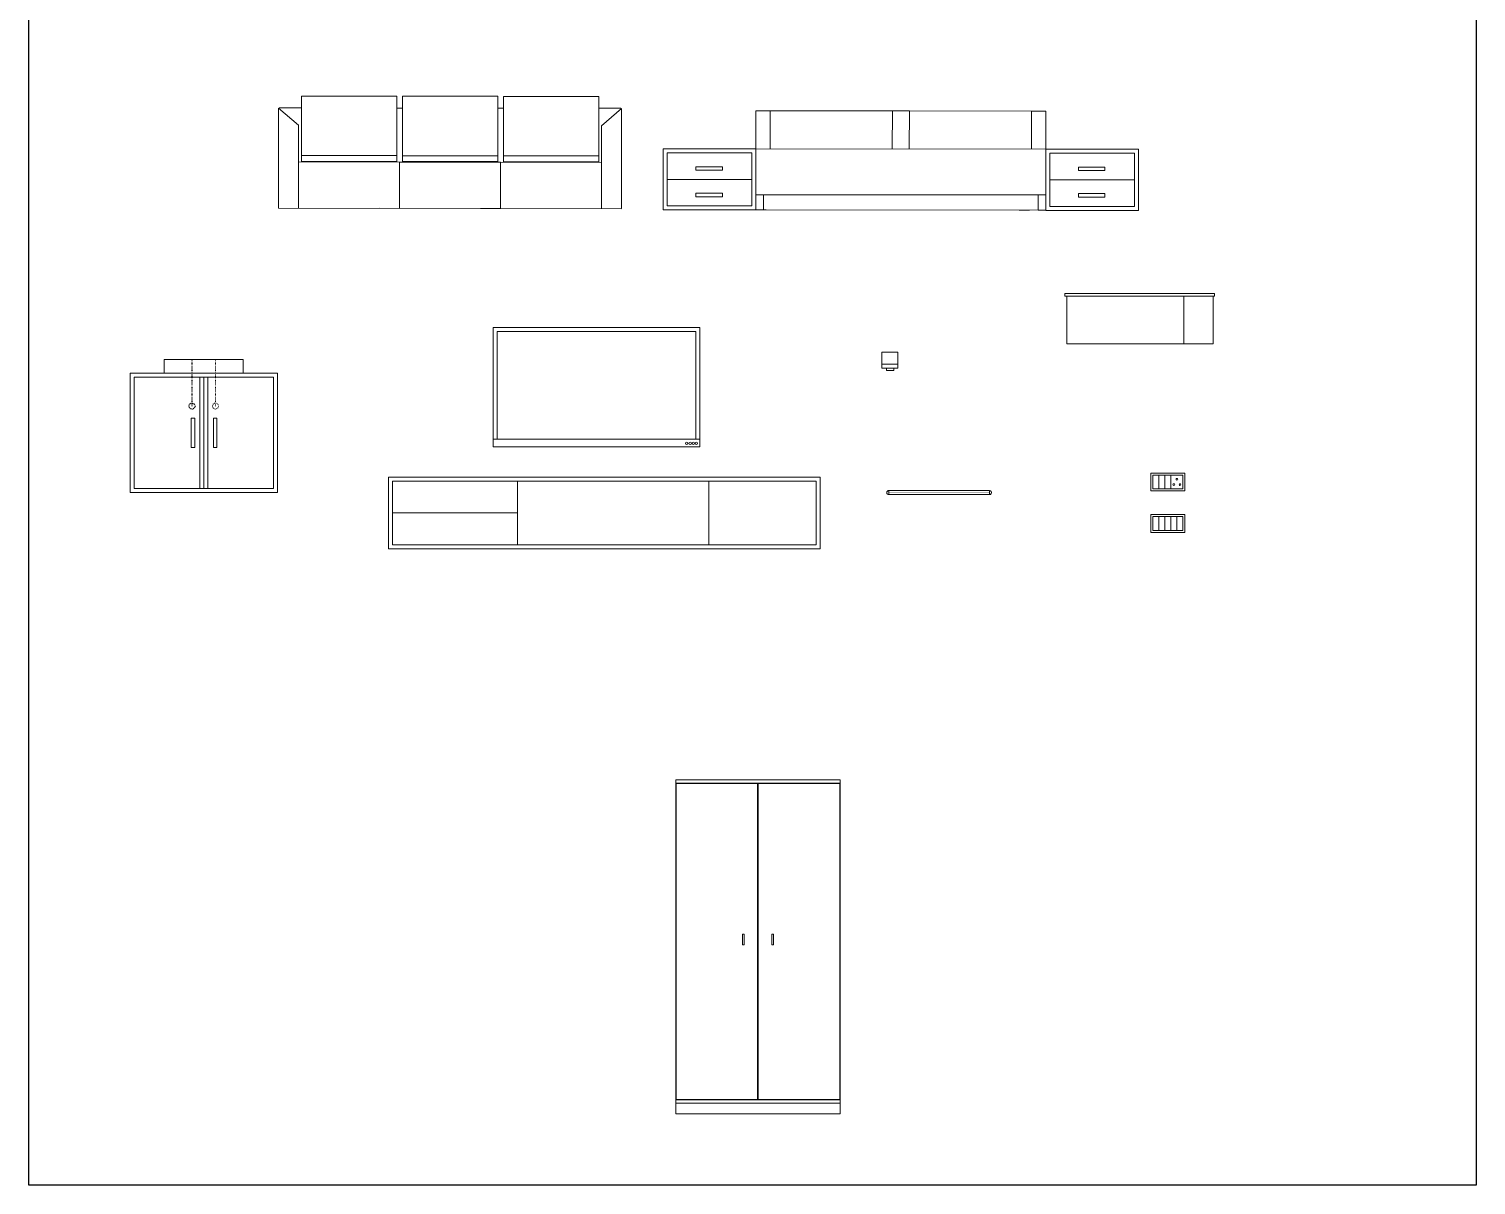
# Model space of a CAD drawing. Header units: millimetres. Extents: x -8500 to 104886, y -7800 to 56500.
# Drawn here: x 95641 to 104886, y 25940 to 33325 of the extents above; entities that cross this region are included whole.
import ezdxf

# ---------------------------------------------------------------- set-up
doc = ezdxf.new("R2010")
doc.units = ezdxf.units.MM
doc.header["$LTSCALE"] = 10
doc.linetypes.add('ACAD_ISO03W100', pattern=[30, 12, -18])
for name, color, linetype, lineweight in [('CIZGI', 4, 'Continuous', 20), ('Drawing', 7, 'Continuous', 35), ('SH-Ele-TUBE LIGHT', 5, 'Continuous', 5)]:
    doc.layers.add(name, color=color, linetype=linetype, lineweight=lineweight)

# ---------------------------------------------------------------- blocks, each defined once
blk = doc.blocks.new('PILLARPLUS 13')
at = {"layer": 'CIZGI'}
for p, q in [((4494.7, 1994.6), (4495.1, 2374.8)), ((4495.1, 2374.8), (5104.6, 2374.1)), ((5104.6, 2374.1), (5104.1, 1993.9)), ((5140.2, 1993.8), (5140.6, 2374.1)), ((5140.6, 2374.1), (5750.1, 2373.4)), ((5750.1, 2373.4), (5749.7, 1993.2)), ((5785.8, 1992.5), (5786.2, 2372.7)), ((5786.2, 2372.7), (6395.7, 2372.1)), ((6395.7, 2372.1), (6395.3, 1991.8)), ((4349.6, 2298.3), (4348.9, 1658.5)), ((4349.6, 2298.3), (4476.6, 2188)), ((4476.6, 2188), (4349.6, 2298.3)), ((4352.5, 2295.7), (4352.5, 2299.6)), ((4352.5, 2299.6), (4495, 2299.3)), ((5104.5, 2298.2), (5140.6, 2298.1)), ((5750, 2297), (5786.1, 2296.9)), ((6536.4, 2296.8), (6394, 2296.6)), ((6409.1, 2295.7), (6409.1, 2299.6)), ((6539.3, 2295.5), (6412.4, 2185.2)), ((6412.4, 2185.2), (6539.3, 2295.5)), ((6539.3, 2295.5), (6540.1, 1655.7)), ((4476.6, 2188), (4476, 1658.3)), ((6412.4, 2185.2), (6412.9, 1655.5)), ((4476.2, 1657.9), (4476.6, 1953.7)), ((4476.6, 1953.7), (5121.9, 1953)), ((4494.6, 1957.2), (4494.7, 1994.6)), ((5104.1, 1956.5), (4494.6, 1957.2)), ((5104.1, 1993.9), (4494.7, 1994.6)), ((5104.1, 1993.9), (5104.1, 1956.5)), ((5121.9, 1953), (5121.6, 1657.2)), ((5122.1, 1953), (5767.5, 1952.3)), ((5749.7, 1993.2), (5140.2, 1993.8)), ((5140.2, 1956.5), (5140.2, 1993.8)), ((5749.7, 1955.8), (5140.2, 1956.5)), ((5749.7, 1993.2), (5749.7, 1955.8)), ((5767.5, 1952.3), (5767.1, 1656.5)), ((5767.7, 1951.6), (6413, 1950.9)), ((5785.7, 1955.1), (5785.8, 1992.5)), ((6395.2, 1954.4), (5785.7, 1955.1)), ((6395.3, 1991.8), (5785.8, 1992.5)), ((6395.3, 1991.8), (6395.2, 1954.4)), ((6413, 1950.9), (6412.7, 1655.1)), ((5121.6, 1657.2), (4348.9, 1658.8)), ((5767.1, 1656.5), (4994.5, 1658.1))]:
    blk.add_line(p, q, dxfattribs=at)
blk = doc.blocks.new('PILLARPLUS 14')
at = {"layer": 'CIZGI'}
for p, q in [((7399.2, 2281), (7399, 2037.2)), ((7490.5, 2280.9), (7399.2, 2281)), ((7490.5, 2280.9), (7490.3, 2037.1)), ((8270.6, 2280), (7490.5, 2280.9)), ((8270.3, 2036.3), (8270.6, 2280)), ((8379.1, 2279.9), (8270.6, 2280)), ((8379.1, 2279.9), (8378.8, 2036.1)), ((9159.1, 2279), (8379.1, 2279.9)), ((9158.9, 2035.3), (9159.1, 2279)), ((9251.9, 2278.9), (9159.1, 2279)), ((9251.6, 2035.2), (9251.9, 2278.9)), ((7399, 2037.2), (7398.7, 1744.7)), ((9251.6, 2035.2), (7399, 2037.2)), ((9251.3, 1742.7), (9251.6, 2035.2)), ((6832.7, 1842.2), (7373.6, 1842.2)), ((9277, 1839.5), (9817.9, 1839.5)), ((7398.7, 1744.7), (7398.5, 1647.2)), ((7398.7, 1744.7), (7447.4, 1744.6)), ((7447.4, 1744.6), (7398.7, 1744.7)), ((7447.3, 1647.1), (7447.4, 1744.6)), ((7447.4, 1744.6), (9202.5, 1742.7)), ((9202.5, 1742.7), (9202.4, 1645.2)), ((9251.3, 1742.7), (9202.5, 1742.7)), ((9202.5, 1742.7), (9251.3, 1742.7)), ((9251.2, 1645.2), (9251.3, 1742.7)), ((7398.5, 1647.2), (7447.3, 1647.1)), ((7398.5, 1647.2), (7464.1, 1647.1)), ((7447.3, 1647.1), (9202.4, 1645.2)), ((9080.3, 1645.3), (9145.9, 1645.3)), ((9202.4, 1645.2), (9251.2, 1645.2))]:
    blk.add_line(p, q, dxfattribs=at)
for points in [[(7399, 2037.2), (7399, 1647.2), (6807.3, 1647.2), (6807.3, 2037.2)], [(9843.3, 2034.5), (9843.3, 1644.5), (9251.6, 1644.5), (9251.6, 2034.5)], [(7373.6, 2011.8), (7373.6, 1672.6), (6832.7, 1672.6), (6832.7, 2011.8)], [(9817.9, 2009.1), (9817.9, 1669.9), (9277, 1669.9), (9277, 2009.1)], [(7015.9, 1901.5), (7015.9, 1923.4), (7184.8, 1923.4), (7184.8, 1901.5)], [(9460.2, 1898.8), (9460.2, 1920.8), (9629.1, 1920.8), (9629.1, 1898.8)], [(7015.9, 1731.9), (7015.9, 1753.8), (7184.8, 1753.8), (7184.8, 1731.9)], [(9460.2, 1729.2), (9460.2, 1751.2), (9629.1, 1751.2), (9629.1, 1729.2)]]:
    blk.add_lwpolyline(points, close=True, dxfattribs=at)
blk = doc.blocks.new('PILLARPLUS 15')
at = {"color": 1, "linetype": 'ACAD_ISO03W100', "lineweight": -3, "ltscale": 0.03}
blk.add_line((3796.3, 394.4), (3796.3, 692.8), dxfattribs=at)
blk.add_circle((3796.3, 394.4), 18.9, dxfattribs=at)
at = {"layer": 'Drawing', "color": 5, "linetype": 'ACAD_ISO03W100', "lineweight": 13, "ltscale": 0.03}
blk.add_line((3946.2, 394.4), (3946.2, 692.8), dxfattribs=at)
at = {"layer": 'Drawing', "color": 5, "linetype": 'Continuous', "lineweight": 13}
for p, q in [((3845.8, 579.6), (3845.8, -131.7)), ((3871.2, 579.6), (3871.2, -131.7)), ((3896.6, 579.6), (3896.6, -131.7))]:
    blk.add_line(p, q, dxfattribs=at)
for points in [[(3618.7, 605), (4123.8, 605), (4123.8, 692.8), (3618.7, 692.8)], [(3401.3, 605), (4341.2, 605), (4341.2, -157.1), (3401.3, -157.1)], [(3426.7, 579.6), (4315.8, 579.6), (4315.8, -131.7), (3426.7, -131.7)], [(3791.5, 316.9), (3813.3, 316.9), (3813.3, 129.7), (3791.5, 129.7)], [(3932.8, 316.9), (3954.5, 316.9), (3954.5, 129.7), (3932.8, 129.7)]]:
    blk.add_lwpolyline(points, close=True, dxfattribs=at)
at = {"layer": 'Drawing', "color": 5, "linetype": 'ACAD_ISO03W100', "lineweight": 13, "ltscale": 0.03}
blk.add_circle((3946.2, 394.4), 18.9, dxfattribs=at)
blk = doc.blocks.new('PILLARPLUS 16')
at = {"layer": 'Drawing', "color": 5, "linetype": 'Continuous', "lineweight": 13}
for p, q in [((5745, 183.8), (5719.6, 183.8)), ((7015.2, 183.8), (7040.6, 183.8))]:
    blk.add_line(p, q, dxfattribs=at)
for points in [[(5719.6, 896.2), (7040.6, 896.2), (7040.6, 134.5), (5719.6, 134.5)], [(5745, 870.8), (7015.2, 870.8), (7015.2, 183.8), (5745, 183.8)]]:
    blk.add_lwpolyline(points, close=True, dxfattribs=at)
for centre in [(6957, 157.1), (6978.8, 157.1), (6998.9, 157.1), (7019, 157.1)]:
    blk.add_circle(centre, 7.68, dxfattribs=at)
blk = doc.blocks.new('PILLARPLUS 17')
at = {"color": 5, "linetype": 'Continuous', "lineweight": 13}
blk.add_line((7097.8, -84.9), (7097.8, -491.3), dxfattribs=at)
at = {"layer": 'Drawing', "color": 5, "linetype": 'Continuous', "lineweight": 13}
blk.add_line((5077.7, -288.1), (5875.8, -288.1), dxfattribs=at)
for points in [[(5052.3, -59.5), (7808.7, -59.5), (7808.7, -516.7), (5052.3, -516.7)], [(5077.7, -84.9), (7783.3, -84.9), (7783.3, -491.3), (5077.7, -491.3)], [(5875.8, -84.9), (5077.7, -84.9), (5077.7, -491.3), (5875.8, -491.3)]]:
    blk.add_lwpolyline(points, close=True, dxfattribs=at)
blk = doc.blocks.new('PILLARPLUS 18')
at = {"layer": 'Drawing', "color": 5, "linetype": 'Continuous', "lineweight": 13}
for points in [[(8203.6, 738.5), (8305.3, 738.5), (8305.3, 636.9), (8203.6, 636.9)], [(8203.6, 738.5), (8305.3, 738.5), (8305.3, 662.3), (8203.6, 662.3)], [(8233.7, 636.9), (8279.9, 636.9), (8279.9, 621.6), (8233.7, 621.6)]]:
    blk.add_lwpolyline(points, close=True, dxfattribs=at)
blk = doc.blocks.new('PILLARPLUS 19')
at = {"layer": 'SH-Ele-TUBE LIGHT', "color": 5}
for p, q in [((8248.4, -144.8), (8891.1, -144.8)), ((8248.4, -171.6), (8248.4, -144.8)), ((8248.4, -171.6), (8891.1, -171.6)), ((8891.1, -171.6), (8891.1, -144.8))]:
    blk.add_line(p, q, dxfattribs=at)
at = {"layer": 'SH-Ele-TUBE LIGHT', "color": 4, "lineweight": 0, "const_width": 2.79}
blk.add_lwpolyline([(8891.1, -158.2), (8248.4, -158.2)], dxfattribs=at)
at = {"layer": 'SH-Ele-TUBE LIGHT', "color": 5, "extrusion": (0, 0, -1)}
for centre, start_param, end_param in [((8248.4, -158.2), 3.926991, 7.068583), ((8891.1, -158.2), 0.785398, 3.926991)]:
    blk.add_ellipse(centre, major_axis=(-9.47, 9.47), ratio=1, start_param=start_param, end_param=end_param, dxfattribs=at)
blk = doc.blocks.new('PILLARPLUS 20')
at = {"layer": 'Drawing', "color": 5, "linetype": 'Continuous', "lineweight": 13}
for points in [[(9373.6, 1097.4), (10328.2, 1097.4), (10328.2, 1114.2), (9373.6, 1114.2)], [(9386.2, 1097.4), (10319.8, 1097.4), (10319.8, 792.6), (9386.2, 792.6)], [(10319.8, 792.6), (10132.6, 792.6), (10132.6, 1097.4), (10319.8, 1097.4)]]:
    blk.add_lwpolyline(points, close=True, dxfattribs=at)
blk = doc.blocks.new('PILLARPLUS 21')
at = {"layer": 'Drawing', "color": 5, "linetype": 'Continuous', "lineweight": 13}
for points in [[(9922.4, -33.4), (10139, -33.4), (10139, -147.7), (9922.4, -147.7)], [(9935.2, -46.1), (10126.3, -46.1), (10126.3, -135), (9935.2, -135)], [(9935.2, -46.1), (9973.4, -46.1), (9973.4, -135), (9935.2, -135)], [(9973.4, -46.1), (10011.6, -46.1), (10011.6, -135), (9973.4, -135)], [(10011.6, -46.1), (10049.8, -46.1), (10049.8, -135), (10011.6, -135)]]:
    blk.add_lwpolyline(points, close=True, dxfattribs=at)
for centre in [(10088.9, -73.1), (10069.4, -107.3), (10108.4, -107.3)]:
    blk.add_circle(centre, 5.75, dxfattribs=at)
blk = doc.blocks.new('PILLARPLUS 22')
at = {"layer": 'Drawing', "color": 5, "linetype": 'Continuous', "lineweight": 13}
for points in [[(9922.4, -298.2), (10139, -298.2), (10139, -412.6), (9922.4, -412.6)], [(9935.2, -310.9), (10126.3, -310.9), (10126.3, -399.9), (9935.2, -399.9)], [(9935.2, -310.9), (9973.4, -310.9), (9973.4, -399.9), (9935.2, -399.9)], [(9973.4, -310.9), (10011.6, -310.9), (10011.6, -399.9), (9973.4, -399.9)], [(10011.6, -310.9), (10049.8, -310.9), (10049.8, -399.9), (10011.6, -399.9)], [(10049.8, -310.9), (10088.1, -310.9), (10088.1, -399.9), (10049.8, -399.9)]]:
    blk.add_lwpolyline(points, close=True, dxfattribs=at)
blk = doc.blocks.new('PILLARPLUS 23')
at = {"layer": 'CIZGI'}
for p, q in [((6886.5, -1993.4), (7015.4, -1993.4)), ((6886.5, -1993.9), (6886.5, -2014.5)), ((6886.5, -1993.9), (7936.3, -1993.9)), ((6886.5, -2014.5), (7936.3, -2014.5)), ((6886.5, -2014.5), (6886.5, -4038.4)), ((6888.8, -4036.1), (6888.8, -2016.8)), ((6888.8, -2016.8), (7409.1, -2016.8)), ((7015.6, -1993.1), (7015.4, -1993.1)), ((7670, -1993.9), (7015.6, -1993.9)), ((7409.1, -2016.8), (7409.1, -4036.1)), ((7934, -2016.8), (7413.7, -2016.8)), ((7413.7, -2016.8), (7413.7, -4036.1)), ((7673, -1993.1), (7670, -1993.1)), ((7673, -1993.4), (7801.9, -1993.4)), ((7804.5, -1993.1), (7801.9, -1993.1)), ((7934, -4036.1), (7934, -2016.8)), ((7936.3, -2014.5), (7936.3, -1993.9)), ((7936.3, -4038.4), (7936.3, -2014.5)), ((7313, -2979.5), (7324.5, -2979.5)), ((7313, -2979.5), (7313, -3048.2)), ((7313, -3048.2), (7324.5, -3048.2)), ((7324.5, -2979.5), (7324.5, -3048.2)), ((7499.6, -3048.2), (7499.6, -2979.5)), ((7511.1, -2979.5), (7499.6, -2979.5)), ((7511.1, -3048.2), (7499.6, -3048.2)), ((7511.1, -2979.5), (7511.1, -3048.2)), ((7936.3, -4038.4), (6886.5, -4038.4)), ((6886.5, -4038.4), (6886.5, -4059)), ((6886.5, -4059), (7936.3, -4059)), ((6886.5, -4059), (6886.5, -4127.8)), ((7409.1, -4036.1), (6888.8, -4036.1)), ((7413.7, -4036.1), (7934, -4036.1)), ((7936.3, -4059), (7936.3, -4038.4)), ((7936.3, -4127.8), (7936.3, -4059)), ((6886.5, -4127.8), (7936.3, -4127.8))]:
    blk.add_line(p, q, dxfattribs=at)

msp = doc.modelspace()

# ---------------------------------------------------------------- linework, layer by layer
msp.add_lwpolyline([(95640.5, 40598.2), (104886.4, 40598.2), (104886.4, 25940), (95640.5, 25940)], close=True)
at = {"layer": 'CIZGI'}
msp.add_line((99426.4, 32176.9), (98526.4, 32178.4), dxfattribs=at)

# ---------------------------------------------------------------- block references
for name in ['PILLARPLUS 13', 'PILLARPLUS 14', 'PILLARPLUS 20', 'PILLARPLUS 16', 'PILLARPLUS 18', 'PILLARPLUS 15', 'PILLARPLUS 17', 'PILLARPLUS 21', 'PILLARPLUS 19', 'PILLARPLUS 22', 'PILLARPLUS 23']:
    msp.add_blockref(name, (92886.4, 30521.7))

doc.saveas('drawing.dxf')
